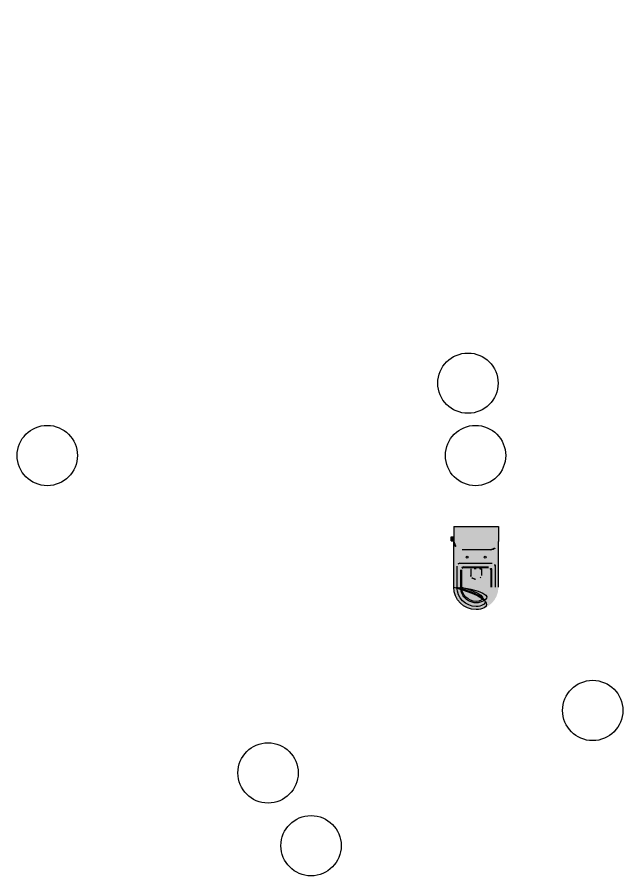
# Model space of a CAD drawing. Header units: metres. Extents: x -81278067020 to 164, y -22607194416 to 57.
# Drawn here: x -81278067014.13 to -81278067009.11, y -22607194405.12 to -22607194398 of the extents above; entities that cross this region are included whole.
import ezdxf
from ezdxf.enums import TextEntityAlignment as Align

# ---------------------------------------------------------------- set-up
doc = ezdxf.new("R2010")
doc.units = ezdxf.units.M
doc.header["$LTSCALE"] = 0.25
for name, color, linetype in [('ARQ_ALV CT', 5, 'Continuous'), ('ARQ_PISO', 1, 'Continuous'), ('ARQ_SAN 01', 1, 'Continuous'), ('ARQ_SAN 02', 2, 'Continuous'), ('SIMB_02', 2, 'Continuous'), ('SIMB_TXT', 1, 'Continuous')]:
    doc.layers.add(name, color=color, linetype=linetype)
doc.layers.add('ARQ_COTA_AZUL', color=5, linetype='Continuous', lineweight=20, true_color=0x0000ff)
doc.styles.add('cota', font='arial.ttf')
doc.styles.add('SIMB', font='arial.ttf')
doc.dimstyles.new('Info 01 - annot', dxfattribs={"dimtxt": 2, "dimasz": 3, "dimexe": 1, "dimexo": 1, "dimgap": 1, "dimtad": 1, "dimzin": 4, "dimtxsty": 'cota', "dimblk": 'DOTSMALL', "dimcen": 2, "dimdle": 1, "dimclrd": 256, "dimclre": 256, "dimclrt": 1, "dimazin": 2, "dimtfac": 0.09, "dimtix": 1, "dimtmove": 2, "dimatfit": 2, "dimfxl": 5, "dimfxlon": 1, "dimtolj": 1, "dimtzin": 4, "dimlwd": -1, "dimarcsym": 1})

# ---------------------------------------------------------------- blocks, each defined once
blk = doc.blocks.new('COD_ESQ')
at = {"layer": 'SIMB_02'}
blk.add_circle((0, 0), 2.5, dxfattribs=at)
at = {"layer": 'SIMB_TXT', "style": 'SIMB'}
blk.add_attdef('CDESQ', text='', height=2, dxfattribs=at).set_placement((0, 0), align=Align.MIDDLE_CENTER)
blk = doc.blocks.new('_DotSmall')
at = {"color": 0, "linetype": 'ByBlock', "const_width": 0.5}
blk.add_lwpolyline([(-0.0625, 0, 1), (0.0625, 0, 1)], format="xyb", close=True, dxfattribs=at)
blk = doc.blocks.new('*D222')
at = {"layer": 'ARQ_COTA_AZUL', "transparency": 16777216}
blk.add_line((-81278067.0435, -22607194.4229), (-81278067.0452, -22607194.4229), dxfattribs=at)
at = {"layer": 'ARQ_COTA_AZUL', "lineweight": -2, "transparency": 16777216}
for p, q in [((-81278067.0451, -22607194.4234), (-81278067.0451, -22607194.4228)), ((-81278067.0436, -22607194.4234), (-81278067.0436, -22607194.4228))]:
    blk.add_line(p, q, dxfattribs=at)
at = {"layer": 'ARQ_COTA_AZUL', "transparency": 16777216, "xscale": 0.3, "yscale": 0.3, "zscale": 0.3, "rotation": 180}
blk.add_blockref('_DotSmall', (-81278067045.0767, -22607194422.8936), dxfattribs=at)
at = {"layer": 'ARQ_COTA_AZUL', "transparency": 16777216, "xscale": 0.3, "yscale": 0.3, "zscale": 0.3}
blk.add_blockref('_DotSmall', (-81278067043.5767, -22607194422.8936), dxfattribs=at)
at = {"layer": 'ARQ_COTA_AZUL', "color": 1, "transparency": 16777216, "insert": (-81278067.0443, -22607194.4227), "char_height": 0.0002, "attachment_point": 5, "style": 'cota'}
blk.add_mtext('\\A1;1,50', dxfattribs=at)
blk = doc.blocks.new('*D223')
at = {"layer": 'ARQ_COTA_AZUL', "transparency": 16777216}
for p, q in [((-81278067.0452, -22607194.4229), (-81278067.0455, -22607194.4229)), ((-81278067.0451, -22607194.4229), (-81278067.0452, -22607194.4229)), ((-81278067.0451, -22607194.4229), (-81278067.0448, -22607194.4229))]:
    blk.add_line(p, q, dxfattribs=at)
at = {"layer": 'ARQ_COTA_AZUL', "lineweight": -2, "transparency": 16777216}
for p, q in [((-81278067.0452, -22607194.4234), (-81278067.0452, -22607194.4228)), ((-81278067.0451, -22607194.4234), (-81278067.0451, -22607194.4228))]:
    blk.add_line(p, q, dxfattribs=at)
at = {"layer": 'ARQ_COTA_AZUL', "transparency": 16777216, "xscale": 0.3, "yscale": 0.3, "zscale": 0.3}
blk.add_blockref('_DotSmall', (-81278067045.2267, -22607194422.8936), dxfattribs=at)
at = {"layer": 'ARQ_COTA_AZUL', "transparency": 16777216, "xscale": 0.3, "yscale": 0.3, "zscale": 0.3, "rotation": 180}
blk.add_blockref('_DotSmall', (-81278067045.0767, -22607194422.8936), dxfattribs=at)
at = {"layer": 'ARQ_COTA_AZUL', "color": 1, "transparency": 16777216, "insert": (-81278067.0452, -22607194.4227), "char_height": 0.0002, "attachment_point": 5, "style": 'cota'}
blk.add_mtext('\\A1;,15', dxfattribs=at)
blk = doc.blocks.new('*D224')
at = {"layer": 'ARQ_ALV CT', "transparency": 16777216}
blk.add_line((-81278067.0451, -22607194.4229), (-81278067.0474, -22607194.4229), dxfattribs=at)
at = {"layer": 'ARQ_ALV CT', "lineweight": -2, "transparency": 16777216}
for p, q in [((-81278067.0473, -22607194.4234), (-81278067.0473, -22607194.4228)), ((-81278067.0452, -22607194.4234), (-81278067.0452, -22607194.4228))]:
    blk.add_line(p, q, dxfattribs=at)
at = {"layer": 'ARQ_ALV CT', "transparency": 16777216, "xscale": 0.3, "yscale": 0.3, "zscale": 0.3, "rotation": 180}
blk.add_blockref('_DotSmall', (-81278067047.3267, -22607194422.8965), dxfattribs=at)
at = {"layer": 'ARQ_ALV CT', "transparency": 16777216, "xscale": 0.3, "yscale": 0.3, "zscale": 0.3}
blk.add_blockref('_DotSmall', (-81278067045.2267, -22607194422.8965), dxfattribs=at)
at = {"layer": 'ARQ_ALV CT', "color": 1, "transparency": 16777216, "insert": (-81278067.0463, -22607194.4227), "char_height": 0.0002, "attachment_point": 5, "style": 'cota'}
blk.add_mtext('\\A1;2,10', dxfattribs=at)
blk = doc.blocks.new('*D225')
at = {"layer": 'ARQ_ALV CT', "transparency": 16777216}
for p, q in [((-81278067.0475, -22607194.4229), (-81278067.0478, -22607194.4229)), ((-81278067.0473, -22607194.4229), (-81278067.0475, -22607194.4229)), ((-81278067.0473, -22607194.4229), (-81278067.047, -22607194.4229))]:
    blk.add_line(p, q, dxfattribs=at)
at = {"layer": 'ARQ_ALV CT', "lineweight": -2, "transparency": 16777216}
for p, q in [((-81278067.0475, -22607194.4234), (-81278067.0475, -22607194.4228)), ((-81278067.0473, -22607194.4234), (-81278067.0473, -22607194.4228))]:
    blk.add_line(p, q, dxfattribs=at)
at = {"layer": 'ARQ_ALV CT', "transparency": 16777216, "xscale": 0.3, "yscale": 0.3, "zscale": 0.3}
blk.add_blockref('_DotSmall', (-81278067047.4767, -22607194422.8965), dxfattribs=at)
at = {"layer": 'ARQ_ALV CT', "transparency": 16777216, "xscale": 0.3, "yscale": 0.3, "zscale": 0.3, "rotation": 180}
blk.add_blockref('_DotSmall', (-81278067047.3267, -22607194422.8965), dxfattribs=at)
at = {"layer": 'ARQ_ALV CT', "color": 1, "transparency": 16777216, "insert": (-81278067.0474, -22607194.4227), "char_height": 0.0002, "attachment_point": 5, "style": 'cota'}
blk.add_mtext('\\A1;,15', dxfattribs=at)
blk = doc.blocks.new('*D226')
at = {"layer": 'ARQ_COTA_AZUL', "transparency": 16777216}
blk.add_line((-81278067.0474, -22607194.4229), (-81278067.0513, -22607194.4229), dxfattribs=at)
at = {"layer": 'ARQ_COTA_AZUL', "lineweight": -2, "transparency": 16777216}
for p, q in [((-81278067.0512, -22607194.4234), (-81278067.0512, -22607194.4228)), ((-81278067.0475, -22607194.4234), (-81278067.0475, -22607194.4228))]:
    blk.add_line(p, q, dxfattribs=at)
at = {"layer": 'ARQ_COTA_AZUL', "transparency": 16777216, "xscale": 0.3, "yscale": 0.3, "zscale": 0.3, "rotation": 180}
blk.add_blockref('_DotSmall', (-81278067051.2267, -22607194422.9108), dxfattribs=at)
at = {"layer": 'ARQ_COTA_AZUL', "transparency": 16777216, "xscale": 0.3, "yscale": 0.3, "zscale": 0.3}
blk.add_blockref('_DotSmall', (-81278067047.4767, -22607194422.9108), dxfattribs=at)
at = {"layer": 'ARQ_COTA_AZUL', "color": 1, "transparency": 16777216, "insert": (-81278067.0494, -22607194.4227), "char_height": 0.0002, "attachment_point": 5, "style": 'cota'}
blk.add_mtext('\\A1;3,75', dxfattribs=at)
blk = doc.blocks.new('VASO_BELL')
at = {"true_color": 0xffffff}
h = blk.add_hatch(color=7, dxfattribs=at)
h.dxf.hatch_style = 1
edge = h.paths.add_edge_path()
edge.add_line((0, 0), (0.37, 0))
edge.add_line((0.37, 0), (0.37, -0.126))
edge.add_line((0.37, -0.126), (0.37, -0.505))
edge.add_arc((0.185, -0.505), 0.185, 180, 360, ccw=False)
edge.add_line((0, -0.505), (0, -0.126))
edge.add_line((0, -0.126), (0, 0))
h = blk.add_hatch(color=7, dxfattribs=at)
h.dxf.hatch_style = 1
h.paths.add_polyline_path([(-0.0067, -0.0855), (-0.0217, -0.0855), (-0.0217, -0.1205), (-0.0067, -0.1205)])
h = blk.add_hatch(color=7, dxfattribs=at)
h.dxf.hatch_style = 1
h.paths.add_polyline_path([(0, -0.089), (-0.0067, -0.089), (-0.0067, -0.1171), (0, -0.1171)])
at = {"layer": 'ARQ_SAN 01'}
for p, q in [((0.0815, -0.3361), (0.2885, -0.3361)), ((0.0815, -0.3421), (0.2885, -0.3421)), ((0.141, -0.3532), (0.141, -0.4061)), ((0.229, -0.3532), (0.229, -0.4061)), ((0.0565, -0.3611), (0.0565, -0.505)), ((0.0625, -0.3611), (0.0625, -0.505)), ((0.3075, -0.3611), (0.3075, -0.505)), ((0.3135, -0.3611), (0.3135, -0.505))]:
    blk.add_line(p, q, dxfattribs=at)
for centre in [(0.11, -0.255), (0.26, -0.255)]:
    blk.add_circle(centre, 0.0075, dxfattribs=at)
for centre, radius, start, end in [((0.0815, -0.3611), 0.025, 90, 180), ((0.0815, -0.3611), 0.019, 90, 180), ((0.1911, -0.5922), 0.2442, 91.42642, 101.83306), ((0.1789, -0.5922), 0.2442, 78.16694, 88.57358), ((0.2885, -0.3611), 0.025, 0, 90), ((0.2885, -0.3611), 0.019, 0, 90), ((0.168, -0.4061), 0.027, 180, 229.16778), ((0.185, -0.3864), 0.053, 229.16778, 310.83222), ((0.202, -0.4061), 0.027, 310.83222, 0), ((0.185, -0.5055), 0.1285, 179.77728, 0.22272), ((0.185, -0.4994), 0.1226, 182.60055, 357.39945)]:
    blk.add_arc(centre, radius, start, end, dxfattribs=at)
at = {"layer": 'ARQ_SAN 02'}
for p, q in [((0, 0), (0, -0.126)), ((0, 0), (0.37, 0)), ((0.37, 0), (0.37, -0.126)), ((-0.0217, -0.0855), (-0.0065, -0.0855)), ((-0.0217, -0.1205), (-0.0217, -0.0855)), ((-0.0217, -0.1205), (-0.0067, -0.1205)), ((-0.0067, -0.1205), (-0.0067, -0.0855)), ((0, -0.089), (-0.0067, -0.089)), ((0, -0.1171), (-0.0067, -0.1171)), ((0, -0.505), (0, -0.126)), ((0.37, -0.505), (0.37, -0.126)), ((0.301, -0.195), (0.069, -0.195)), ((0.026, -0.3311), (0.026, -0.505)), ((0.051, -0.3061), (0.319, -0.3061)), ((0.344, -0.3311), (0.344, -0.505))]:
    blk.add_line(p, q, dxfattribs=at)
for centre, radius, start, end in [((0.069, -0.126), 0.069, 180, 270), ((0.301, -0.126), 0.069, 270, 0), ((0.051, -0.3311), 0.025, 90, 180), ((0.319, -0.3311), 0.025, 0, 90), ((0.185, -0.505), 0.185, 180, 0), ((0.185, -0.505), 0.159, 180, 0)]:
    blk.add_arc(centre, radius, start, end, dxfattribs=at)
blk = doc.blocks.new('*D302')
at = {"layer": 'ARQ_COTA_AZUL', "transparency": 16777216}
blk.add_line((-81278067.0492, -22607194.4215), (-81278067.04, -22607194.4215), dxfattribs=at)
at = {"layer": 'ARQ_COTA_AZUL', "lineweight": -2, "transparency": 16777216}
for p, q in [((-81278067.0491, -22607194.422), (-81278067.0491, -22607194.4214)), ((-81278067.0401, -22607194.422), (-81278067.0401, -22607194.4214))]:
    blk.add_line(p, q, dxfattribs=at)
at = {"layer": 'ARQ_COTA_AZUL', "transparency": 16777216, "xscale": 0.3, "yscale": 0.3, "zscale": 0.3, "rotation": 180}
blk.add_blockref('_DotSmall', (-81278067049.1054, -22607194421.4737), dxfattribs=at)
at = {"layer": 'ARQ_COTA_AZUL', "transparency": 16777216, "xscale": 0.3, "yscale": 0.3, "zscale": 0.3}
blk.add_blockref('_DotSmall', (-81278067040.1054, -22607194421.4737), dxfattribs=at)
at = {"layer": 'ARQ_COTA_AZUL', "color": 1, "transparency": 16777216, "insert": (-81278067.0446, -22607194.4213), "char_height": 0.0002, "attachment_point": 5, "style": 'cota'}
blk.add_mtext('\\A1;9,00', dxfattribs=at)
blk = doc.blocks.new('*D282')
at = {"layer": 'ARQ_COTA_AZUL', "transparency": 16777216}
blk.add_line((-81278067.0439, -22607194.4223), (-81278067.0478, -22607194.4223), dxfattribs=at)
at = {"layer": 'ARQ_COTA_AZUL', "lineweight": -2, "transparency": 16777216}
for p, q in [((-81278067.0477, -22607194.4228), (-81278067.0477, -22607194.4222)), ((-81278067.044, -22607194.4228), (-81278067.044, -22607194.4222))]:
    blk.add_line(p, q, dxfattribs=at)
at = {"layer": 'ARQ_COTA_AZUL', "transparency": 16777216, "xscale": 0.3, "yscale": 0.3, "zscale": 0.3, "rotation": 180}
blk.add_blockref('_DotSmall', (-81278067047.7367, -22607194422.3108), dxfattribs=at)
at = {"layer": 'ARQ_COTA_AZUL', "transparency": 16777216, "xscale": 0.3, "yscale": 0.3, "zscale": 0.3}
blk.add_blockref('_DotSmall', (-81278067043.9867, -22607194422.3108), dxfattribs=at)
at = {"layer": 'ARQ_COTA_AZUL', "color": 1, "transparency": 16777216, "insert": (-81278067.0459, -22607194.4221), "char_height": 0.0002, "attachment_point": 5, "style": 'cota'}
blk.add_mtext('\\A1;3,75', dxfattribs=at)
blk = doc.blocks.new('*D283')
at = {"layer": 'ARQ_COTA_AZUL', "transparency": 16777216}
for p, q in [((-81278067.0479, -22607194.4223), (-81278067.0482, -22607194.4223)), ((-81278067.0477, -22607194.4223), (-81278067.0479, -22607194.4223)), ((-81278067.0477, -22607194.4223), (-81278067.0474, -22607194.4223))]:
    blk.add_line(p, q, dxfattribs=at)
at = {"layer": 'ARQ_COTA_AZUL', "lineweight": -2, "transparency": 16777216}
for p, q in [((-81278067.0479, -22607194.4228), (-81278067.0479, -22607194.4222)), ((-81278067.0477, -22607194.4228), (-81278067.0477, -22607194.4222))]:
    blk.add_line(p, q, dxfattribs=at)
at = {"layer": 'ARQ_COTA_AZUL', "transparency": 16777216, "xscale": 0.3, "yscale": 0.3, "zscale": 0.3}
blk.add_blockref('_DotSmall', (-81278067047.8867, -22607194422.3108), dxfattribs=at)
at = {"layer": 'ARQ_COTA_AZUL', "transparency": 16777216, "xscale": 0.3, "yscale": 0.3, "zscale": 0.3, "rotation": 180}
blk.add_blockref('_DotSmall', (-81278067047.7367, -22607194422.3108), dxfattribs=at)
at = {"layer": 'ARQ_COTA_AZUL', "color": 1, "transparency": 16777216, "insert": (-81278067.0478, -22607194.4221), "char_height": 0.0002, "attachment_point": 5, "style": 'cota'}
blk.add_mtext('\\A1;,15', dxfattribs=at)
blk = doc.blocks.new('*D284')
at = {"layer": 'ARQ_COTA_AZUL', "transparency": 16777216}
blk.add_line((-81278067.0478, -22607194.4223), (-81278067.0492, -22607194.4223), dxfattribs=at)
at = {"layer": 'ARQ_COTA_AZUL', "lineweight": -2, "transparency": 16777216}
for p, q in [((-81278067.0491, -22607194.4228), (-81278067.0491, -22607194.4222)), ((-81278067.0479, -22607194.4228), (-81278067.0479, -22607194.4222))]:
    blk.add_line(p, q, dxfattribs=at)
at = {"layer": 'ARQ_COTA_AZUL', "transparency": 16777216, "xscale": 0.3, "yscale": 0.3, "zscale": 0.3, "rotation": 180}
blk.add_blockref('_DotSmall', (-81278067049.0867, -22607194422.3226), dxfattribs=at)
at = {"layer": 'ARQ_COTA_AZUL', "transparency": 16777216, "xscale": 0.3, "yscale": 0.3, "zscale": 0.3}
blk.add_blockref('_DotSmall', (-81278067047.8867, -22607194422.3226), dxfattribs=at)
at = {"layer": 'ARQ_COTA_AZUL', "color": 1, "transparency": 16777216, "insert": (-81278067.0485, -22607194.4221), "char_height": 0.0002, "attachment_point": 5, "style": 'cota'}
blk.add_mtext('\\A1;1,20', dxfattribs=at)
blk = doc.blocks.new('blocos_diversos')
blk.add_blockref('VASO_BELL', (-81278067045.8635, -22607194425.6017))
at = {"layer": 'ARQ_ALV CT', "xscale": 0.1, "yscale": 0.1, "zscale": 0.1}
for p in [(-81278067049.2363, -22607194425.0144), (-81278067047.405, -22607194427.646), (-81278067047.0481, -22607194428.2492), (-81278067045.7462, -22607194424.4144), (-81278067045.6834, -22607194425.0144), (-81278067044.7114, -22607194427.1282)]:
    blk.add_blockref('COD_ESQ', p, dxfattribs=at)
at = {"layer": 'ARQ_ALV CT'}
for base, p1, p2, picture, middle in [((-81278067.0475, -22607194.4229), (-81278067.0473, -22607194.4255), (-81278067.0475, -22607194.4277), '*D225', (-81278067.0474, -22607194.4227)), ((-81278067.0473, -22607194.4229), (-81278067.0452, -22607194.4255), (-81278067.0473, -22607194.4255), '*D224', (-81278067.0463, -22607194.4227))]:
    dim = blk.add_linear_dim(base=base, p1=p1, p2=p2, dimstyle='Info 01 - annot', dxfattribs=at)
    dim.commit()
    dim.dimension.update_dxf_attribs({"geometry": picture, "text_midpoint": middle})
at = {"layer": 'ARQ_COTA_AZUL'}
for base, p1, p2, picture, middle in [((-81278067.0512, -22607194.4229), (-81278067.0475, -22607194.4277), (-81278067.0512, -22607194.4255), '*D226', (-81278067.0494, -22607194.4227)), ((-81278067.0401, -22607194.4215), (-81278067.0491, -22607194.425), (-81278067.0401, -22607194.425), '*D302', (-81278067.0446, -22607194.4213)), ((-81278067.0491, -22607194.4223), (-81278067.0479, -22607194.4249), (-81278067.0491, -22607194.4249), '*D284', (-81278067.0485, -22607194.4221)), ((-81278067.0479, -22607194.4223), (-81278067.0477, -22607194.4249), (-81278067.0479, -22607194.4249), '*D283', (-81278067.0478, -22607194.4221)), ((-81278067.0477, -22607194.4223), (-81278067.044, -22607194.4271), (-81278067.0477, -22607194.4249), '*D282', (-81278067.0459, -22607194.4221)), ((-81278067.0452, -22607194.4229), (-81278067.0451, -22607194.4255), (-81278067.0452, -22607194.4255), '*D223', (-81278067.0452, -22607194.4227)), ((-81278067.0451, -22607194.4229), (-81278067.0436, -22607194.4256), (-81278067.0451, -22607194.4256), '*D222', (-81278067.0443, -22607194.4227))]:
    dim = blk.add_linear_dim(base=base, p1=p1, p2=p2, dimstyle='Info 01 - annot', dxfattribs=at)
    dim.commit()
    dim.dimension.update_dxf_attribs({"geometry": picture, "text_midpoint": middle})

msp = doc.modelspace()

# ---------------------------------------------------------------- block references
at = {"layer": 'ARQ_PISO'}
msp.add_blockref('blocos_diversos', (35.3538, 23.3756), dxfattribs=at)

doc.saveas('drawing.dxf')
